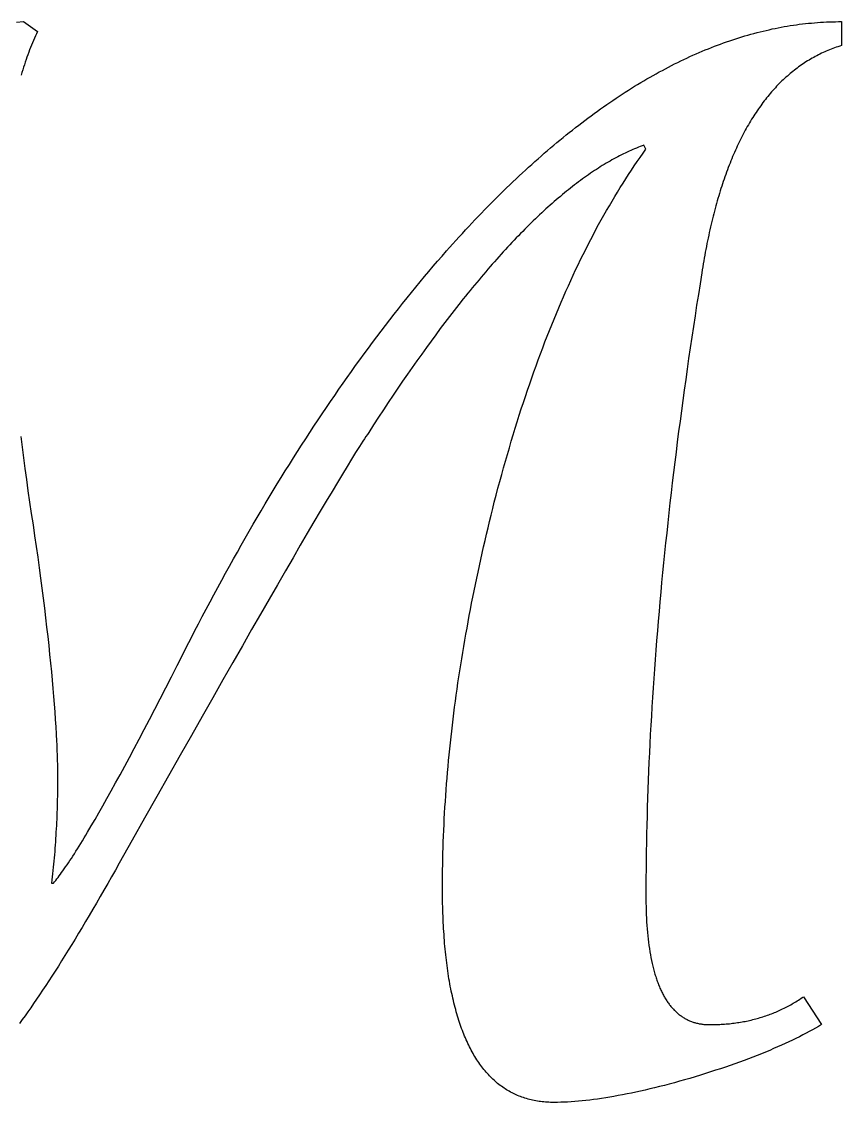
# Model space of a CAD drawing. Extents: x -388 to -35, y 578 to 1063.
# Drawn here: x -191.81 to -181.25, y 579.53 to 593.46 of the extents above; entities that cross this region are included whole.
import ezdxf

# ---------------------------------------------------------------- set-up
doc = ezdxf.new("R2010")
doc.units = 0
doc.layers.add('color#3f3f3fff', color=1, linetype='CONTINUOUS')

msp = doc.modelspace()

# ---------------------------------------------------------------- linework, layer by layer
at = {"layer": 'color#3f3f3fff'}
for points in [[(-191.88, 593.457), (-191.789, 593.464), (-191.609, 593.336), (-191.623, 593.307), (-191.636, 593.279), (-191.649, 593.25), (-191.662, 593.22), (-191.675, 593.191), (-191.687, 593.161), (-191.7, 593.13), (-191.712, 593.1), (-191.723, 593.069), (-191.735, 593.037), (-191.747, 593.006), (-191.758, 592.974), (-191.769, 592.941), (-191.779, 592.909), (-191.79, 592.876), (-191.8, 592.842), (-191.811, 592.809), (-191.82, 592.775)], [(-191.826, 588.116), (-191.808, 587.981), (-191.79, 587.843), (-191.772, 587.703), (-191.753, 587.561), (-191.733, 587.417), (-191.712, 587.27), (-191.69, 587.124), (-191.668, 586.979), (-191.648, 586.837), (-191.628, 586.697), (-191.608, 586.56), (-191.59, 586.424), (-191.572, 586.291), (-191.555, 586.16), (-191.538, 586.032), (-191.522, 585.905), (-191.507, 585.781), (-191.493, 585.66), (-191.479, 585.54), (-191.466, 585.423), (-191.454, 585.308), (-191.442, 585.195), (-191.431, 585.084), (-191.421, 584.976), (-191.412, 584.87), (-191.403, 584.766), (-191.395, 584.665), (-191.387, 584.566), (-191.381, 584.469), (-191.375, 584.374), (-191.369, 584.282), (-191.365, 584.192), (-191.363, 584.147), (-191.361, 584.104), (-191.359, 584.061), (-191.358, 584.018), (-191.357, 583.976), (-191.355, 583.935), (-191.354, 583.894), (-191.354, 583.853), (-191.353, 583.814), (-191.353, 583.775), (-191.352, 583.736), (-191.352, 583.698), (-191.352, 583.655), (-191.353, 583.611), (-191.353, 583.568), (-191.353, 583.525), (-191.354, 583.482), (-191.355, 583.44), (-191.356, 583.397), (-191.357, 583.354), (-191.358, 583.312), (-191.36, 583.269), (-191.361, 583.227), (-191.363, 583.185), (-191.365, 583.143), (-191.367, 583.101), (-191.369, 583.059), (-191.372, 583.017), (-191.374, 582.975), (-191.377, 582.934), (-191.379, 582.892), (-191.382, 582.851), (-191.385, 582.809), (-191.389, 582.768), (-191.392, 582.727), (-191.396, 582.686), (-191.399, 582.645), (-191.403, 582.604), (-191.407, 582.564), (-191.411, 582.523), (-191.416, 582.482), (-191.42, 582.442), (-191.425, 582.402), (-191.429, 582.362), (-191.404, 582.362), (-191.39, 582.378), (-191.376, 582.396), (-191.361, 582.414), (-191.346, 582.433), (-191.331, 582.454), (-191.315, 582.475), (-191.299, 582.497), (-191.282, 582.52), (-191.265, 582.544), (-191.248, 582.569), (-191.23, 582.595), (-191.212, 582.622), (-191.193, 582.65), (-191.174, 582.679), (-191.155, 582.708), (-191.135, 582.739), (-191.115, 582.771), (-191.095, 582.803), (-191.074, 582.837), (-191.053, 582.871), (-191.031, 582.906), (-191.009, 582.943), (-190.987, 582.98), (-190.964, 583.018), (-190.917, 583.097), (-190.869, 583.18), (-190.819, 583.267), (-190.768, 583.357), (-190.715, 583.452), (-190.66, 583.55), (-190.604, 583.651), (-190.546, 583.757), (-190.487, 583.866), (-190.426, 583.979), (-190.364, 584.096), (-190.3, 584.217), (-190.235, 584.341), (-190.168, 584.469), (-190.099, 584.601), (-190.029, 584.737), (-189.957, 584.876), (-189.884, 585.019), (-189.809, 585.166), (-189.733, 585.317), (-189.684, 585.414), (-189.635, 585.51), (-189.586, 585.606), (-189.536, 585.702), (-189.487, 585.797), (-189.437, 585.891), (-189.387, 585.985), (-189.337, 586.078), (-189.287, 586.171), (-189.237, 586.264), (-189.187, 586.356), (-189.136, 586.447), (-189.086, 586.538), (-189.035, 586.628), (-188.984, 586.718), (-188.933, 586.808), (-188.882, 586.897), (-188.831, 586.985), (-188.78, 587.073), (-188.728, 587.16), (-188.677, 587.247), (-188.625, 587.334), (-188.573, 587.419), (-188.521, 587.505), (-188.469, 587.59), (-188.417, 587.674), (-188.365, 587.758), (-188.312, 587.841), (-188.26, 587.924), (-188.207, 588.007), (-188.154, 588.088), (-188.101, 588.17), (-188.048, 588.251), (-187.995, 588.331), (-187.942, 588.411), (-187.888, 588.49), (-187.835, 588.569), (-187.781, 588.647), (-187.727, 588.725), (-187.673, 588.803), (-187.619, 588.879), (-187.565, 588.956), (-187.511, 589.032), (-187.456, 589.107), (-187.401, 589.182), (-187.347, 589.256), (-187.292, 589.33), (-187.237, 589.403), (-187.182, 589.476), (-187.127, 589.549), (-187.071, 589.62), (-187.016, 589.692), (-186.96, 589.763), (-186.905, 589.833), (-186.849, 589.903), (-186.793, 589.972), (-186.737, 590.041), (-186.681, 590.109), (-186.624, 590.177), (-186.568, 590.244), (-186.511, 590.311), (-186.454, 590.377), (-186.398, 590.443), (-186.341, 590.508), (-186.3, 590.554), (-186.259, 590.6), (-186.218, 590.645), (-186.177, 590.69), (-186.136, 590.735), (-186.095, 590.779), (-186.054, 590.823), (-186.014, 590.866), (-185.973, 590.91), (-185.932, 590.952), (-185.891, 590.995), (-185.851, 591.037), (-185.81, 591.078), (-185.769, 591.12), (-185.728, 591.161), (-185.688, 591.201), (-185.647, 591.241), (-185.606, 591.281), (-185.566, 591.321), (-185.525, 591.36), (-185.485, 591.399), (-185.444, 591.437), (-185.404, 591.475), (-185.363, 591.513), (-185.323, 591.55), (-185.282, 591.587), (-185.242, 591.624), (-185.201, 591.66), (-185.161, 591.696), (-185.12, 591.732), (-185.08, 591.767), (-185.04, 591.802), (-184.999, 591.836), (-184.959, 591.87), (-184.919, 591.904), (-184.878, 591.937), (-184.838, 591.97), (-184.798, 592.003), (-184.758, 592.035), (-184.717, 592.067), (-184.677, 592.099), (-184.637, 592.13), (-184.597, 592.161), (-184.557, 592.191), (-184.517, 592.221), (-184.476, 592.251), (-184.436, 592.28), (-184.396, 592.31), (-184.356, 592.338), (-184.316, 592.367), (-184.276, 592.394), (-184.236, 592.422), (-184.196, 592.449), (-184.156, 592.476), (-184.116, 592.503), (-184.076, 592.529), (-184.037, 592.555), (-183.997, 592.58), (-183.957, 592.605), (-183.917, 592.63), (-183.877, 592.654), (-183.837, 592.678), (-183.798, 592.702), (-183.758, 592.725), (-183.718, 592.748), (-183.678, 592.771), (-183.639, 592.793), (-183.599, 592.815), (-183.559, 592.836), (-183.52, 592.857), (-183.48, 592.878), (-183.44, 592.898), (-183.401, 592.918), (-183.361, 592.938), (-183.322, 592.957), (-183.282, 592.976), (-183.243, 592.995), (-183.203, 593.013), (-183.164, 593.031), (-183.124, 593.048), (-183.085, 593.066), (-183.045, 593.082), (-183.006, 593.099), (-182.966, 593.115), (-182.927, 593.13), (-182.888, 593.146), (-182.848, 593.161), (-182.809, 593.175), (-182.77, 593.19), (-182.731, 593.204), (-182.691, 593.217), (-182.652, 593.23), (-182.613, 593.243), (-182.574, 593.255), (-182.534, 593.268), (-182.495, 593.279), (-182.456, 593.291), (-182.417, 593.302), (-182.378, 593.312), (-182.339, 593.323), (-182.3, 593.333), (-182.261, 593.342), (-182.222, 593.351), (-182.183, 593.36), (-182.144, 593.369), (-182.105, 593.377), (-182.066, 593.384), (-182.027, 593.392), (-181.988, 593.399), (-181.949, 593.406), (-181.91, 593.412), (-181.871, 593.418), (-181.832, 593.423), (-181.794, 593.429), (-181.755, 593.434), (-181.716, 593.438), (-181.677, 593.442), (-181.638, 593.446), (-181.6, 593.449), (-181.561, 593.452), (-181.522, 593.455), (-181.484, 593.458), (-181.445, 593.46), (-181.406, 593.461), (-181.368, 593.462), (-181.329, 593.463), (-181.291, 593.464), (-181.252, 593.464), (-181.252, 593.156), (-181.252, 593.156), (-181.274, 593.149), (-181.296, 593.141), (-181.318, 593.134), (-181.339, 593.126), (-181.361, 593.118), (-181.382, 593.11), (-181.404, 593.102), (-181.425, 593.093), (-181.446, 593.084), (-181.467, 593.075), (-181.487, 593.065), (-181.508, 593.056), (-181.529, 593.046), (-181.549, 593.035), (-181.569, 593.025), (-181.589, 593.014), (-181.609, 593.003), (-181.629, 592.992), (-181.649, 592.981), (-181.669, 592.969), (-181.688, 592.957), (-181.708, 592.945), (-181.727, 592.932), (-181.746, 592.919), (-181.765, 592.907), (-181.784, 592.893), (-181.803, 592.88), (-181.821, 592.866), (-181.84, 592.852), (-181.858, 592.838), (-181.876, 592.823), (-181.895, 592.809), (-181.913, 592.794), (-181.93, 592.778), (-181.948, 592.763), (-181.966, 592.747), (-181.983, 592.731), (-182.001, 592.715), (-182.018, 592.699), (-182.035, 592.682), (-182.052, 592.665), (-182.069, 592.648), (-182.086, 592.63), (-182.102, 592.612), (-182.119, 592.594), (-182.135, 592.576), (-182.151, 592.558), (-182.168, 592.539), (-182.184, 592.52), (-182.199, 592.501), (-182.215, 592.481), (-182.231, 592.461), (-182.246, 592.441), (-182.262, 592.421), (-182.277, 592.401), (-182.292, 592.38), (-182.307, 592.359), (-182.322, 592.338), (-182.337, 592.316), (-182.351, 592.294), (-182.366, 592.272), (-182.38, 592.25), (-182.394, 592.227), (-182.409, 592.205), (-182.423, 592.182), (-182.436, 592.158), (-182.45, 592.135), (-182.464, 592.111), (-182.477, 592.087), (-182.491, 592.063), (-182.504, 592.038), (-182.517, 592.014), (-182.53, 591.989), (-182.543, 591.963), (-182.556, 591.938), (-182.568, 591.912), (-182.581, 591.886), (-182.593, 591.86), (-182.605, 591.833), (-182.617, 591.806), (-182.629, 591.779), (-182.641, 591.752), (-182.653, 591.725), (-182.665, 591.697), (-182.676, 591.669), (-182.687, 591.64), (-182.699, 591.612), (-182.71, 591.583), (-182.721, 591.554), (-182.732, 591.525), (-182.742, 591.495), (-182.753, 591.465), (-182.763, 591.435), (-182.774, 591.405), (-182.784, 591.375), (-182.794, 591.344), (-182.804, 591.313), (-182.814, 591.281), (-182.824, 591.25), (-182.833, 591.218), (-182.843, 591.186), (-182.852, 591.154), (-182.861, 591.121), (-182.87, 591.088), (-182.879, 591.055), (-182.888, 591.022), (-182.897, 590.988), (-182.906, 590.955), (-182.914, 590.921), (-182.922, 590.886), (-182.931, 590.852), (-182.939, 590.817), (-182.947, 590.782), (-182.954, 590.747), (-182.962, 590.711), (-182.97, 590.675), (-182.977, 590.639), (-182.985, 590.603), (-182.992, 590.566), (-182.999, 590.529), (-183.006, 590.492), (-183.013, 590.455), (-183.019, 590.417), (-183.026, 590.38), (-183.032, 590.342), (-183.039, 590.303), (-183.045, 590.265), (-183.051, 590.226), (-183.073, 590.086), (-183.095, 589.947), (-183.117, 589.809), (-183.138, 589.67), (-183.159, 589.533), (-183.18, 589.395), (-183.2, 589.259), (-183.22, 589.122), (-183.239, 588.986), (-183.258, 588.851), (-183.277, 588.716), (-183.296, 588.581), (-183.314, 588.447), (-183.331, 588.314), (-183.349, 588.18), (-183.366, 588.048), (-183.383, 587.915), (-183.399, 587.784), (-183.415, 587.652), (-183.431, 587.521), (-183.446, 587.391), (-183.461, 587.261), (-183.475, 587.131), (-183.49, 587.002), (-183.503, 586.873), (-183.517, 586.745), (-183.53, 586.617), (-183.543, 586.49), (-183.555, 586.363), (-183.568, 586.237), (-183.579, 586.111), (-183.591, 585.985), (-183.602, 585.86), (-183.613, 585.736), (-183.623, 585.611), (-183.633, 585.488), (-183.643, 585.364), (-183.652, 585.242), (-183.661, 585.119), (-183.669, 584.997), (-183.678, 584.876), (-183.686, 584.755), (-183.693, 584.634), (-183.7, 584.514), (-183.707, 584.395), (-183.714, 584.275), (-183.72, 584.157), (-183.726, 584.038), (-183.731, 583.921), (-183.736, 583.803), (-183.741, 583.686), (-183.745, 583.57), (-183.749, 583.454), (-183.753, 583.338), (-183.756, 583.223), (-183.759, 583.108), (-183.762, 582.994), (-183.764, 582.88), (-183.766, 582.767), (-183.768, 582.654), (-183.769, 582.542), (-183.77, 582.43), (-183.771, 582.318), (-183.771, 582.207), (-183.77, 582.156), (-183.77, 582.105), (-183.769, 582.054), (-183.767, 582.005), (-183.766, 581.956), (-183.763, 581.909), (-183.761, 581.862), (-183.758, 581.816), (-183.754, 581.771), (-183.751, 581.726), (-183.746, 581.682), (-183.742, 581.64), (-183.737, 581.598), (-183.731, 581.556), (-183.725, 581.516), (-183.719, 581.476), (-183.713, 581.438), (-183.706, 581.4), (-183.698, 581.363), (-183.69, 581.326), (-183.682, 581.291), (-183.673, 581.256), (-183.664, 581.222), (-183.66, 581.206), (-183.655, 581.189), (-183.65, 581.173), (-183.645, 581.157), (-183.64, 581.141), (-183.635, 581.126), (-183.63, 581.11), (-183.624, 581.095), (-183.619, 581.08), (-183.613, 581.065), (-183.608, 581.051), (-183.602, 581.036), (-183.596, 581.022), (-183.59, 581.008), (-183.584, 580.994), (-183.578, 580.981), (-183.571, 580.968), (-183.565, 580.954), (-183.559, 580.941), (-183.552, 580.929), (-183.545, 580.916), (-183.539, 580.904), (-183.532, 580.892), (-183.525, 580.88), (-183.518, 580.868), (-183.51, 580.857), (-183.503, 580.845), (-183.496, 580.834), (-183.488, 580.823), (-183.481, 580.812), (-183.473, 580.802), (-183.465, 580.792), (-183.457, 580.782), (-183.449, 580.772), (-183.441, 580.762), (-183.433, 580.753), (-183.425, 580.743), (-183.416, 580.734), (-183.408, 580.725), (-183.399, 580.717), (-183.391, 580.708), (-183.382, 580.7), (-183.373, 580.692), (-183.364, 580.684), (-183.355, 580.676), (-183.346, 580.669), (-183.337, 580.662), (-183.327, 580.655), (-183.318, 580.648), (-183.308, 580.641), (-183.298, 580.635), (-183.289, 580.629), (-183.279, 580.623), (-183.269, 580.617), (-183.259, 580.611), (-183.248, 580.606), (-183.238, 580.601), (-183.228, 580.596), (-183.217, 580.591), (-183.207, 580.586), (-183.196, 580.582), (-183.185, 580.578), (-183.174, 580.574), (-183.163, 580.57), (-183.152, 580.566), (-183.141, 580.563), (-183.13, 580.56), (-183.118, 580.557), (-183.107, 580.554), (-183.095, 580.551), (-183.084, 580.549), (-183.072, 580.547), (-183.06, 580.545), (-183.048, 580.543), (-183.036, 580.542), (-183.024, 580.54), (-183.011, 580.539), (-182.999, 580.538), (-182.986, 580.538), (-182.974, 580.537), (-182.961, 580.537), (-182.948, 580.537), (-182.927, 580.537), (-182.905, 580.537), (-182.884, 580.538), (-182.862, 580.538), (-182.841, 580.539), (-182.82, 580.54), (-182.799, 580.541), (-182.778, 580.542), (-182.757, 580.544), (-182.736, 580.546), (-182.715, 580.547), (-182.694, 580.549), (-182.674, 580.552), (-182.653, 580.554), (-182.633, 580.557), (-182.613, 580.559), (-182.592, 580.562), (-182.572, 580.565), (-182.552, 580.569), (-182.532, 580.572), (-182.512, 580.576), (-182.492, 580.579), (-182.473, 580.583), (-182.453, 580.587), (-182.434, 580.592), (-182.414, 580.596), (-182.395, 580.601), (-182.376, 580.606), (-182.356, 580.611), (-182.337, 580.616), (-182.318, 580.621), (-182.299, 580.627), (-182.281, 580.632), (-182.262, 580.638), (-182.243, 580.644), (-182.225, 580.651), (-182.206, 580.657), (-182.188, 580.664), (-182.169, 580.67), (-182.151, 580.677), (-182.133, 580.684), (-182.115, 580.692), (-182.097, 580.699), (-182.079, 580.707), (-182.061, 580.715), (-182.044, 580.723), (-182.026, 580.731), (-182.009, 580.739), (-181.991, 580.748), (-181.974, 580.756), (-181.957, 580.765), (-181.939, 580.774), (-181.922, 580.784), (-181.905, 580.793), (-181.888, 580.803), (-181.872, 580.812), (-181.855, 580.822), (-181.838, 580.832), (-181.822, 580.843), (-181.805, 580.853), (-181.789, 580.864), (-181.773, 580.874), (-181.756, 580.885), (-181.74, 580.897), (-181.509, 580.537), (-181.546, 580.514), (-181.585, 580.492), (-181.624, 580.47), (-181.665, 580.447), (-181.706, 580.425), (-181.749, 580.403), (-181.792, 580.381), (-181.837, 580.358), (-181.882, 580.336), (-181.929, 580.314), (-181.976, 580.292), (-182.025, 580.271), (-182.074, 580.249), (-182.125, 580.227), (-182.176, 580.205), (-182.229, 580.183), (-182.282, 580.162), (-182.337, 580.14), (-182.392, 580.119), (-182.449, 580.097), (-182.506, 580.076), (-182.565, 580.054), (-182.624, 580.033), (-182.685, 580.012), (-182.746, 579.99), (-182.809, 579.969), (-182.872, 579.948), (-182.937, 579.927), (-183.003, 579.906), (-183.069, 579.885), (-183.137, 579.864), (-183.205, 579.843), (-183.272, 579.824), (-183.339, 579.806), (-183.404, 579.788), (-183.469, 579.771), (-183.533, 579.754), (-183.596, 579.738), (-183.658, 579.723), (-183.719, 579.708), (-183.78, 579.694), (-183.84, 579.68), (-183.899, 579.667), (-183.957, 579.655), (-184.014, 579.643), (-184.071, 579.632), (-184.127, 579.622), (-184.182, 579.612), (-184.236, 579.602), (-184.289, 579.594), (-184.342, 579.585), (-184.394, 579.578), (-184.445, 579.571), (-184.495, 579.565), (-184.544, 579.559), (-184.593, 579.554), (-184.641, 579.549), (-184.688, 579.545), (-184.734, 579.542), (-184.779, 579.539), (-184.824, 579.537), (-184.868, 579.536), (-184.911, 579.535), (-184.953, 579.534), (-184.975, 579.535), (-184.998, 579.535), (-185.02, 579.536), (-185.041, 579.537), (-185.063, 579.539), (-185.085, 579.541), (-185.106, 579.543), (-185.127, 579.545), (-185.148, 579.548), (-185.169, 579.551), (-185.19, 579.555), (-185.21, 579.559), (-185.23, 579.563), (-185.25, 579.568), (-185.27, 579.573), (-185.29, 579.578), (-185.31, 579.583), (-185.329, 579.589), (-185.348, 579.596), (-185.368, 579.602), (-185.386, 579.609), (-185.405, 579.616), (-185.424, 579.624), (-185.442, 579.632), (-185.46, 579.64), (-185.478, 579.649), (-185.496, 579.658), (-185.514, 579.667), (-185.531, 579.677), (-185.548, 579.687), (-185.566, 579.697), (-185.583, 579.708), (-185.599, 579.719), (-185.616, 579.73), (-185.632, 579.742), (-185.649, 579.754), (-185.665, 579.766), (-185.681, 579.779), (-185.696, 579.792), (-185.712, 579.806), (-185.727, 579.819), (-185.742, 579.833), (-185.757, 579.848), (-185.772, 579.862), (-185.787, 579.878), (-185.801, 579.893), (-185.816, 579.909), (-185.83, 579.925), (-185.844, 579.941), (-185.858, 579.958), (-185.871, 579.975), (-185.885, 579.993), (-185.898, 580.01), (-185.911, 580.028), (-185.924, 580.047), (-185.937, 580.066), (-185.949, 580.085), (-185.962, 580.104), (-185.974, 580.124), (-185.986, 580.144), (-185.998, 580.165), (-186.009, 580.186), (-186.021, 580.207), (-186.032, 580.228), (-186.043, 580.25), (-186.054, 580.272), (-186.065, 580.295), (-186.076, 580.318), (-186.086, 580.341), (-186.097, 580.365), (-186.107, 580.388), (-186.117, 580.413), (-186.126, 580.437), (-186.136, 580.462), (-186.145, 580.487), (-186.155, 580.513), (-186.164, 580.539), (-186.172, 580.565), (-186.181, 580.592), (-186.19, 580.619), (-186.198, 580.646), (-186.206, 580.674), (-186.214, 580.702), (-186.222, 580.73), (-186.23, 580.758), (-186.237, 580.787), (-186.244, 580.817), (-186.252, 580.846), (-186.258, 580.876), (-186.265, 580.907), (-186.272, 580.937), (-186.278, 580.968), (-186.284, 581), (-186.291, 581.031), (-186.296, 581.063), (-186.302, 581.096), (-186.308, 581.128), (-186.313, 581.162), (-186.318, 581.195), (-186.323, 581.229), (-186.328, 581.263), (-186.333, 581.297), (-186.337, 581.332), (-186.342, 581.367), (-186.346, 581.402), (-186.35, 581.438), (-186.353, 581.474), (-186.357, 581.51), (-186.36, 581.547), (-186.364, 581.584), (-186.367, 581.622), (-186.37, 581.66), (-186.372, 581.698), (-186.375, 581.736), (-186.377, 581.775), (-186.379, 581.814), (-186.381, 581.854), (-186.383, 581.893), (-186.385, 581.934), (-186.386, 581.974), (-186.388, 582.015), (-186.389, 582.056), (-186.39, 582.097), (-186.391, 582.139), (-186.391, 582.182), (-186.392, 582.224), (-186.392, 582.267), (-186.392, 582.31), (-186.392, 582.382), (-186.391, 582.455), (-186.391, 582.528), (-186.389, 582.601), (-186.388, 582.674), (-186.386, 582.747), (-186.384, 582.82), (-186.382, 582.894), (-186.379, 582.967), (-186.376, 583.041), (-186.372, 583.115), (-186.369, 583.189), (-186.365, 583.264), (-186.36, 583.338), (-186.355, 583.413), (-186.35, 583.488), (-186.345, 583.562), (-186.339, 583.638), (-186.333, 583.713), (-186.327, 583.788), (-186.32, 583.864), (-186.313, 583.94), (-186.306, 584.016), (-186.298, 584.092), (-186.29, 584.168), (-186.282, 584.245), (-186.273, 584.321), (-186.264, 584.398), (-186.255, 584.475), (-186.245, 584.552), (-186.235, 584.629), (-186.225, 584.707), (-186.214, 584.784), (-186.204, 584.862), (-186.192, 584.94), (-186.181, 585.018), (-186.169, 585.096), (-186.157, 585.175), (-186.144, 585.253), (-186.131, 585.332), (-186.118, 585.411), (-186.104, 585.49), (-186.09, 585.569), (-186.076, 585.648), (-186.062, 585.728), (-186.047, 585.808), (-186.032, 585.888), (-186.016, 585.968), (-186, 586.048), (-185.984, 586.128), (-185.968, 586.209), (-185.951, 586.289), (-185.934, 586.37), (-185.916, 586.451), (-185.899, 586.532), (-185.881, 586.614), (-185.862, 586.695), (-185.843, 586.777), (-185.824, 586.859), (-185.805, 586.941), (-185.785, 587.023), (-185.765, 587.105), (-185.745, 587.188), (-185.724, 587.27), (-185.7, 587.36), (-185.677, 587.449), (-185.653, 587.537), (-185.629, 587.625), (-185.605, 587.713), (-185.58, 587.799), (-185.555, 587.885), (-185.53, 587.971), (-185.505, 588.056), (-185.48, 588.14), (-185.454, 588.224), (-185.428, 588.307), (-185.402, 588.39), (-185.376, 588.472), (-185.349, 588.553), (-185.322, 588.634), (-185.295, 588.714), (-185.268, 588.794), (-185.241, 588.873), (-185.213, 588.951), (-185.185, 589.029), (-185.157, 589.106), (-185.128, 589.183), (-185.1, 589.259), (-185.071, 589.335), (-185.042, 589.41), (-185.013, 589.484), (-184.983, 589.558), (-184.953, 589.631), (-184.924, 589.703), (-184.893, 589.775), (-184.863, 589.847), (-184.832, 589.917), (-184.801, 589.988), (-184.77, 590.057), (-184.739, 590.126), (-184.708, 590.195), (-184.676, 590.263), (-184.644, 590.33), (-184.612, 590.396), (-184.579, 590.463), (-184.546, 590.528), (-184.514, 590.593), (-184.48, 590.657), (-184.447, 590.721), (-184.414, 590.784), (-184.38, 590.847), (-184.346, 590.908), (-184.311, 590.97), (-184.277, 591.031), (-184.242, 591.091), (-184.207, 591.15), (-184.172, 591.209), (-184.137, 591.268), (-184.101, 591.325), (-184.065, 591.383), (-184.029, 591.439), (-183.993, 591.495), (-183.957, 591.551), (-183.92, 591.606), (-183.883, 591.66), (-183.846, 591.714), (-183.808, 591.767), (-183.771, 591.819), (-183.796, 591.871), (-183.82, 591.862), (-183.844, 591.853), (-183.868, 591.844), (-183.892, 591.834), (-183.916, 591.824), (-183.94, 591.814), (-183.964, 591.804), (-183.988, 591.793), (-184.012, 591.782), (-184.036, 591.77), (-184.061, 591.758), (-184.085, 591.746), (-184.11, 591.734), (-184.134, 591.721), (-184.159, 591.708), (-184.183, 591.695), (-184.208, 591.681), (-184.233, 591.667), (-184.258, 591.653), (-184.283, 591.638), (-184.308, 591.623), (-184.333, 591.608), (-184.358, 591.592), (-184.383, 591.576), (-184.408, 591.56), (-184.434, 591.543), (-184.459, 591.526), (-184.484, 591.509), (-184.51, 591.491), (-184.535, 591.474), (-184.561, 591.455), (-184.587, 591.437), (-184.612, 591.418), (-184.638, 591.399), (-184.664, 591.379), (-184.69, 591.36), (-184.716, 591.34), (-184.742, 591.319), (-184.768, 591.298), (-184.794, 591.277), (-184.821, 591.256), (-184.847, 591.234), (-184.873, 591.212), (-184.9, 591.19), (-184.926, 591.167), (-184.953, 591.144), (-184.979, 591.121), (-185.006, 591.097), (-185.033, 591.073), (-185.059, 591.049), (-185.086, 591.024), (-185.113, 590.999), (-185.14, 590.974), (-185.167, 590.949), (-185.194, 590.923), (-185.222, 590.897), (-185.249, 590.87), (-185.276, 590.843), (-185.303, 590.816), (-185.331, 590.789), (-185.358, 590.761), (-185.386, 590.733), (-185.414, 590.704), (-185.441, 590.676), (-185.469, 590.646), (-185.497, 590.617), (-185.525, 590.587), (-185.553, 590.557), (-185.581, 590.527), (-185.609, 590.496), (-185.637, 590.465), (-185.665, 590.434), (-185.693, 590.402), (-185.721, 590.37), (-185.75, 590.338), (-185.778, 590.306), (-185.807, 590.273), (-185.835, 590.239), (-185.864, 590.206), (-185.893, 590.172), (-185.921, 590.138), (-185.95, 590.103), (-185.979, 590.068), (-186.008, 590.033), (-186.037, 589.998), (-186.066, 589.962), (-186.095, 589.926), (-186.124, 589.889), (-186.183, 589.816), (-186.242, 589.741), (-186.301, 589.664), (-186.36, 589.586), (-186.42, 589.508), (-186.479, 589.427), (-186.539, 589.346), (-186.6, 589.263), (-186.66, 589.179), (-186.721, 589.094), (-186.782, 589.007), (-186.843, 588.919), (-186.905, 588.83), (-186.967, 588.739), (-187.029, 588.648), (-187.091, 588.555), (-187.154, 588.46), (-187.217, 588.365), (-187.28, 588.268), (-187.343, 588.17), (-187.36, 588.144), (-187.379, 588.116), (-187.398, 588.086), (-187.419, 588.055), (-187.44, 588.021), (-187.463, 587.986), (-187.511, 587.909), (-187.564, 587.824), (-187.62, 587.732), (-187.681, 587.632), (-187.746, 587.524), (-187.815, 587.409), (-187.889, 587.285), (-187.966, 587.154), (-188.048, 587.016), (-188.134, 586.869), (-188.224, 586.715), (-188.318, 586.553), (-188.416, 586.384), (-188.518, 586.206), (-188.625, 586.021), (-188.736, 585.828), (-188.851, 585.628), (-188.97, 585.42), (-189.093, 585.204), (-189.221, 584.98), (-189.352, 584.748), (-189.488, 584.509), (-189.628, 584.262), (-189.772, 584.008), (-189.921, 583.745), (-190.073, 583.475), (-190.23, 583.197), (-190.391, 582.912), (-190.556, 582.619), (-190.606, 582.529), (-190.656, 582.441), (-190.705, 582.355), (-190.754, 582.27), (-190.802, 582.186), (-190.85, 582.104), (-190.897, 582.023), (-190.944, 581.944), (-190.99, 581.866), (-191.036, 581.789), (-191.081, 581.714), (-191.126, 581.64), (-191.17, 581.568), (-191.213, 581.497), (-191.257, 581.427), (-191.299, 581.359), (-191.341, 581.292), (-191.383, 581.227), (-191.424, 581.163), (-191.465, 581.101), (-191.505, 581.039), (-191.544, 580.98), (-191.583, 580.921), (-191.622, 580.864), (-191.66, 580.809), (-191.697, 580.755), (-191.734, 580.702), (-191.771, 580.651), (-191.807, 580.601), (-191.842, 580.552)]]:
    msp.add_lwpolyline(points, dxfattribs=at)

doc.saveas('drawing.dxf')
